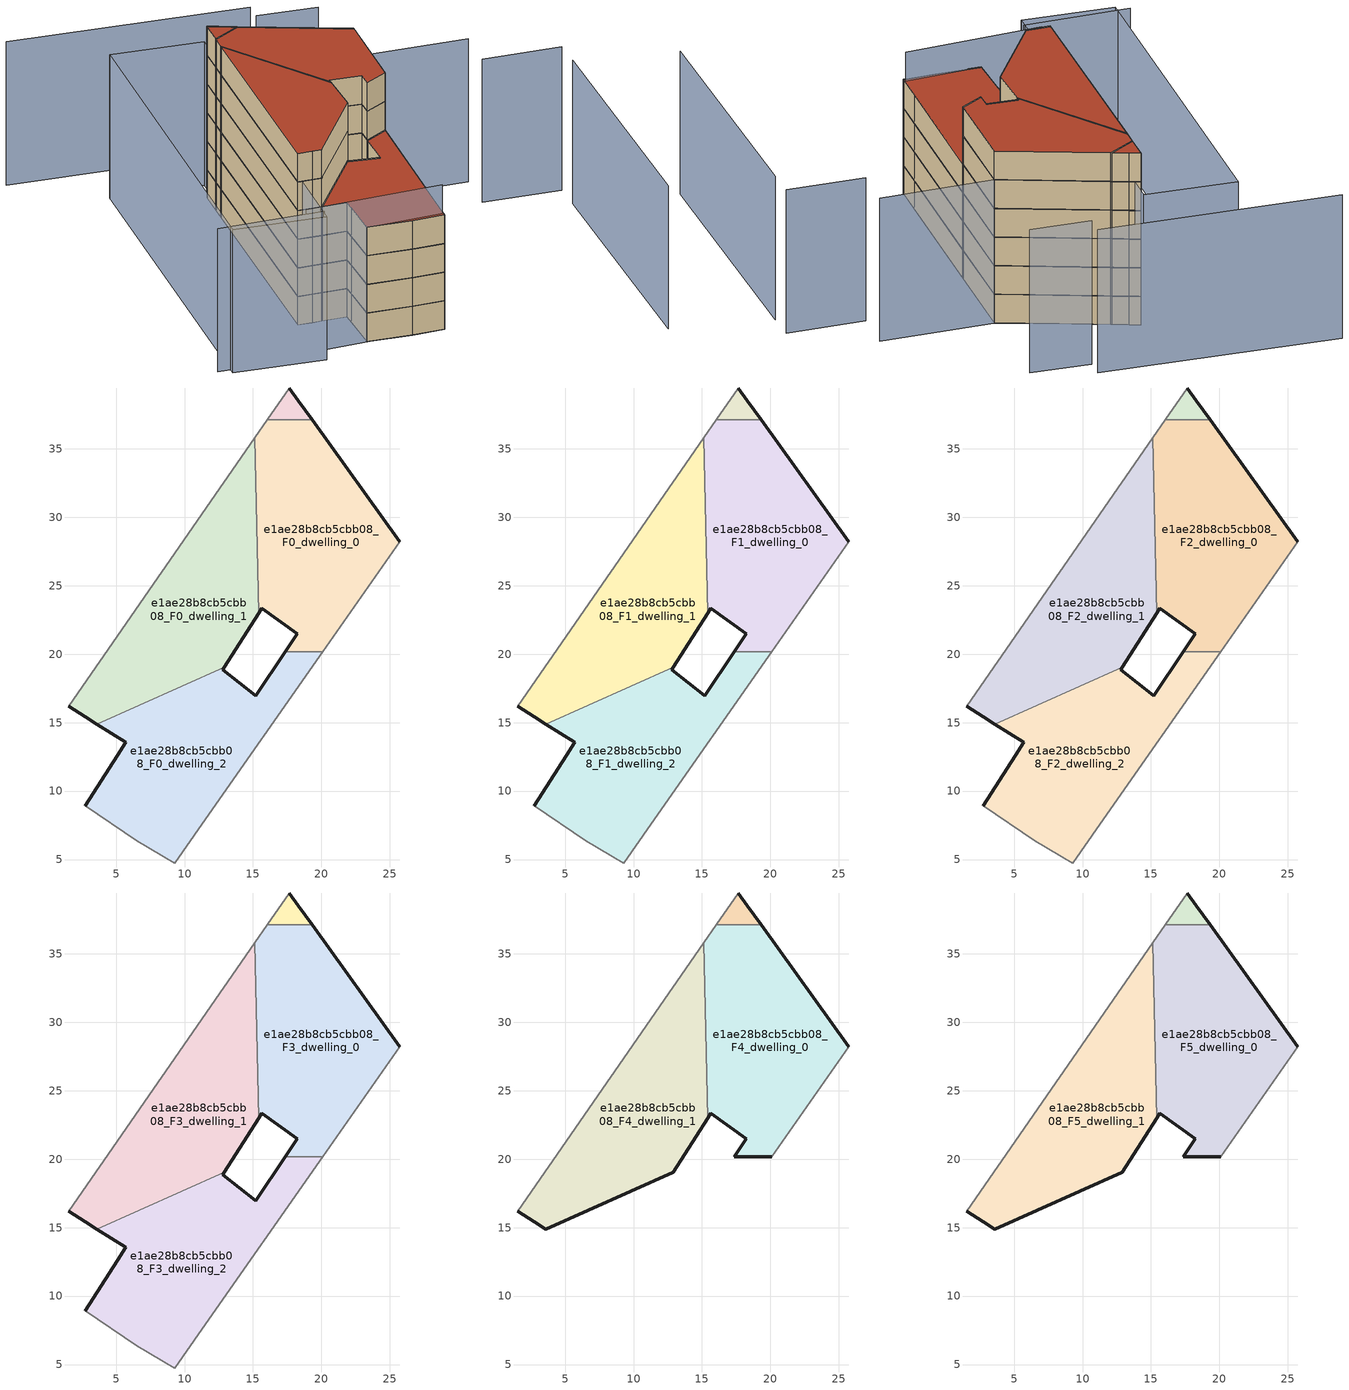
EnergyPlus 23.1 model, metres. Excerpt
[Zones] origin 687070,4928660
e1ae28b8cb5cbb08_F0_dwelling_0
 floor ground (EU_floor_Construction): 20.1,20.18 25.74,28.24 19.33,37.13 16.03,37.13 15.11,35.8 15.43,22.99 15.65,23.34 18.23,21.5 17.36,20.18 z0
 wall outside (EU_wall_Construction): 17.36,20.18 18.23,21.5 15.65,23.34 15.43,22.99 / 19.33,37.13 25.74,28.24 z0:3
 wall adiabatic (EU_wall_Construction): 25.74,28.24 20.1,20.18 / 15.11,35.8 16.03,37.13 z0:3
 wall to e1ae28b8cb5cbb08_F0_dwelling_2 (EU_wall_Construction): 20.1,20.18 17.36,20.18 z0:3
 wall to e1ae28b8cb5cbb08_F0_dwelling_1 (EU_wall_Construction): 15.43,22.99 15.11,35.8 z0:3
 wall to e1ae28b8cb5cbb08_F0_circulation (EU_wall_Construction): 16.03,37.13 19.33,37.13 z0:3
e1ae28b8cb5cbb08_F0_dwelling_1
 floor ground (EU_floor_Construction): 12.91,19.03 15.43,22.99 15.11,35.8 1.52,16.19 2.75,15.42 3.58,14.9 z0
 wall outside (EU_wall_Construction): 15.43,22.99 12.91,19.03 / 3.58,14.9 2.75,15.42 1.52,16.19 z0:3
 wall adiabatic (EU_wall_Construction): 1.52,16.19 15.11,35.8 z0:3
 wall to e1ae28b8cb5cbb08_F0_dwelling_2 (EU_wall_Construction): 12.91,19.03 3.58,14.9 z0:3
e1ae28b8cb5cbb08_F0_dwelling_2
 floor ground (EU_floor_Construction): 11.28,7.61 20.1,20.18 17.36,20.18 15.2,16.96 12.8,18.87 12.91,19.03 3.58,14.9 5.69,13.57 5.08,12.59 2.73,8.93 6.5,6.39 9.28,4.75 z0
 wall outside (EU_wall_Construction): 2.73,8.93 5.08,12.59 5.69,13.57 3.58,14.9 / 12.91,19.03 12.8,18.87 15.2,16.96 17.36,20.18 z0:3
 wall adiabatic (EU_wall_Construction): 20.1,20.18 11.28,7.61 9.28,4.75 6.5,6.39 2.73,8.93 z0:3
e1ae28b8cb5cbb08_F0_circulation
 floor ground (EU_floor_Construction): 19.33,37.13 18.31,38.54 17.64,39.46 16.03,37.13 z0
 wall outside (EU_wall_Construction): 17.64,39.46 18.31,38.54 19.33,37.13 z0:3
 wall adiabatic (EU_wall_Construction): 16.03,37.13 17.64,39.46 z0:3
e1ae28b8cb5cbb08_F1_dwelling_0
 floor to e1ae28b8cb5cbb08_F0_dwelling_0 (EU_floor_Construction): 20.1,20.18 25.74,28.24 19.33,37.13 16.03,37.13 15.11,35.8 15.43,22.99 15.65,23.34 18.23,21.5 17.36,20.18 z3
 wall outside (EU_wall_Construction): 17.36,20.18 18.23,21.5 15.65,23.34 15.43,22.99 / 19.33,37.13 25.74,28.24 z3:6
 wall adiabatic (EU_wall_Construction): 25.74,28.24 20.1,20.18 / 15.11,35.8 16.03,37.13 z3:6
 wall to e1ae28b8cb5cbb08_F1_dwelling_2 (EU_wall_Construction): 20.1,20.18 17.36,20.18 z3:6
 wall to e1ae28b8cb5cbb08_F1_dwelling_1 (EU_wall_Construction): 15.43,22.99 15.11,35.8 z3:6
 wall to e1ae28b8cb5cbb08_F1_circulation (EU_wall_Construction): 16.03,37.13 19.33,37.13 z3:6
e1ae28b8cb5cbb08_F1_dwelling_1
 floor to e1ae28b8cb5cbb08_F0_dwelling_1 (EU_floor_Construction): 12.91,19.03 15.43,22.99 15.11,35.8 1.52,16.19 2.75,15.42 3.58,14.9 z3
 wall outside (EU_wall_Construction): 15.43,22.99 12.91,19.03 / 3.58,14.9 2.75,15.42 1.52,16.19 z3:6
 wall adiabatic (EU_wall_Construction): 1.52,16.19 15.11,35.8 z3:6
 wall to e1ae28b8cb5cbb08_F1_dwelling_2 (EU_wall_Construction): 12.91,19.03 3.58,14.9 z3:6
e1ae28b8cb5cbb08_F1_dwelling_2
 floor to e1ae28b8cb5cbb08_F0_dwelling_2 (EU_floor_Construction): 11.28,7.61 20.1,20.18 17.36,20.18 15.2,16.96 12.8,18.87 12.91,19.03 3.58,14.9 5.69,13.57 5.08,12.59 2.73,8.93 6.5,6.39 9.28,4.75 z3
 wall outside (EU_wall_Construction): 2.73,8.93 5.08,12.59 5.69,13.57 3.58,14.9 / 12.91,19.03 12.8,18.87 15.2,16.96 17.36,20.18 z3:6
 wall adiabatic (EU_wall_Construction): 20.1,20.18 11.28,7.61 9.28,4.75 6.5,6.39 2.73,8.93 z3:6
e1ae28b8cb5cbb08_F1_circulation
 floor to e1ae28b8cb5cbb08_F0_circulation (EU_floor_Construction): 19.33,37.13 18.31,38.54 17.64,39.46 16.03,37.13 z3
 wall outside (EU_wall_Construction): 17.64,39.46 18.31,38.54 19.33,37.13 z3:6
 wall adiabatic (EU_wall_Construction): 16.03,37.13 17.64,39.46 z3:6
e1ae28b8cb5cbb08_F2_dwelling_0
 floor to e1ae28b8cb5cbb08_F1_dwelling_0 (EU_floor_Construction): 20.1,20.18 25.74,28.24 19.33,37.13 16.03,37.13 15.11,35.8 15.43,22.99 15.65,23.34 18.23,21.5 17.36,20.18 z6
 wall outside (EU_wall_Construction): 17.36,20.18 18.23,21.5 15.65,23.34 15.43,22.99 / 19.33,37.13 25.74,28.24 z6:9
 wall adiabatic (EU_wall_Construction): 25.74,28.24 20.1,20.18 / 15.11,35.8 16.03,37.13 z6:9
 wall to e1ae28b8cb5cbb08_F2_dwelling_2 (EU_wall_Construction): 20.1,20.18 17.36,20.18 z6:9
 wall to e1ae28b8cb5cbb08_F2_dwelling_1 (EU_wall_Construction): 15.43,22.99 15.11,35.8 z6:9
 wall to e1ae28b8cb5cbb08_F2_circulation (EU_wall_Construction): 16.03,37.13 19.33,37.13 z6:9
e1ae28b8cb5cbb08_F2_dwelling_1
 floor to e1ae28b8cb5cbb08_F1_dwelling_1 (EU_floor_Construction): 12.91,19.03 15.43,22.99 15.11,35.8 1.52,16.19 2.75,15.42 3.58,14.9 z6
 wall outside (EU_wall_Construction): 15.43,22.99 12.91,19.03 / 3.58,14.9 2.75,15.42 1.52,16.19 z6:9
 wall adiabatic (EU_wall_Construction): 1.52,16.19 15.11,35.8 z6:9
 wall to e1ae28b8cb5cbb08_F2_dwelling_2 (EU_wall_Construction): 12.91,19.03 3.58,14.9 z6:9
e1ae28b8cb5cbb08_F2_dwelling_2
 floor to e1ae28b8cb5cbb08_F1_dwelling_2 (EU_floor_Construction): 11.28,7.61 20.1,20.18 17.36,20.18 15.2,16.96 12.8,18.87 12.91,19.03 3.58,14.9 5.69,13.57 5.08,12.59 2.73,8.93 6.5,6.39 9.28,4.75 z6
 wall outside (EU_wall_Construction): 2.73,8.93 5.08,12.59 5.69,13.57 3.58,14.9 / 12.91,19.03 12.8,18.87 15.2,16.96 17.36,20.18 z6:9
 wall adiabatic (EU_wall_Construction): 20.1,20.18 11.28,7.61 9.28,4.75 6.5,6.39 2.73,8.93 z6:9
e1ae28b8cb5cbb08_F2_circulation
 floor to e1ae28b8cb5cbb08_F1_circulation (EU_floor_Construction): 19.33,37.13 18.31,38.54 17.64,39.46 16.03,37.13 z6
 wall outside (EU_wall_Construction): 17.64,39.46 18.31,38.54 19.33,37.13 z6:9
 wall adiabatic (EU_wall_Construction): 16.03,37.13 17.64,39.46 z6:9
e1ae28b8cb5cbb08_F3_dwelling_0
 floor to e1ae28b8cb5cbb08_F2_dwelling_0 (EU_floor_Construction): 20.1,20.18 25.74,28.24 19.33,37.13 16.03,37.13 15.11,35.8 15.43,22.99 15.65,23.34 18.23,21.5 17.36,20.18 z9
 wall outside (EU_wall_Construction): 17.36,20.18 18.23,21.5 15.65,23.34 15.43,22.99 / 19.33,37.13 25.74,28.24 z9:12
 wall adiabatic (EU_wall_Construction): 25.74,28.24 20.1,20.18 / 15.11,35.8 16.03,37.13 z9:12
 wall to e1ae28b8cb5cbb08_F3_dwelling_2 (EU_wall_Construction): 20.1,20.18 17.36,20.18 z9:12
 wall to e1ae28b8cb5cbb08_F3_dwelling_1 (EU_wall_Construction): 15.43,22.99 15.11,35.8 z9:12
 wall to e1ae28b8cb5cbb08_F3_circulation (EU_wall_Construction): 16.03,37.13 19.33,37.13 z9:12
e1ae28b8cb5cbb08_F3_dwelling_1
 floor to e1ae28b8cb5cbb08_F2_dwelling_1 (EU_floor_Construction): 12.91,19.03 15.43,22.99 15.11,35.8 1.52,16.19 2.75,15.42 3.58,14.9 z9
 wall outside (EU_wall_Construction): 15.43,22.99 12.91,19.03 / 3.58,14.9 2.75,15.42 1.52,16.19 z9:12
 wall adiabatic (EU_wall_Construction): 1.52,16.19 15.11,35.8 z9:12
 wall to e1ae28b8cb5cbb08_F3_dwelling_2 (EU_wall_Construction): 12.91,19.03 3.58,14.9 z9:12
e1ae28b8cb5cbb08_F3_dwelling_2
 floor to e1ae28b8cb5cbb08_F2_dwelling_2 (EU_floor_Construction): 11.28,7.61 20.1,20.18 17.36,20.18 15.2,16.96 12.8,18.87 12.91,19.03 3.58,14.9 5.69,13.57 5.08,12.59 2.73,8.93 6.5,6.39 9.28,4.75 z9
 wall outside (EU_wall_Construction): 2.73,8.93 5.08,12.59 5.69,13.57 3.58,14.9 / 12.91,19.03 12.8,18.87 15.2,16.96 17.36,20.18 z9:12
 wall adiabatic (EU_wall_Construction): 20.1,20.18 11.28,7.61 9.28,4.75 6.5,6.39 2.73,8.93 z9:12
 roof outside (EU_roof_Construction): 20.1,20.18 11.28,7.61 9.28,4.75 6.5,6.39 2.73,8.93 5.08,12.59 5.69,13.57 3.58,14.9 12.91,19.03 12.8,18.87 15.2,16.96 17.36,20.18 z12
e1ae28b8cb5cbb08_F3_circulation
 floor to e1ae28b8cb5cbb08_F2_circulation (EU_floor_Construction): 19.33,37.13 18.31,38.54 17.64,39.46 16.03,37.13 z9
 wall outside (EU_wall_Construction): 17.64,39.46 18.31,38.54 19.33,37.13 z9:12
 wall adiabatic (EU_wall_Construction): 16.03,37.13 17.64,39.46 z9:12
e1ae28b8cb5cbb08_F4_dwelling_0
 floor to e1ae28b8cb5cbb08_F3_dwelling_0 (EU_floor_Construction): 20.1,20.18 25.74,28.24 19.33,37.13 16.03,37.13 15.11,35.8 15.43,22.99 15.65,23.34 18.23,21.5 17.36,20.18 z12
 wall outside (EU_wall_Construction): 20.1,20.18 17.36,20.18 18.23,21.5 15.65,23.34 15.43,22.99 / 19.33,37.13 25.74,28.24 z12:15
 wall adiabatic (EU_wall_Construction): 25.74,28.24 20.1,20.18 / 15.11,35.8 16.03,37.13 z12:15
 wall to e1ae28b8cb5cbb08_F4_dwelling_1 (EU_wall_Construction): 15.43,22.99 15.11,35.8 z12:15
 wall to e1ae28b8cb5cbb08_F4_circulation (EU_wall_Construction): 16.03,37.13 19.33,37.13 z12:15
e1ae28b8cb5cbb08_F4_dwelling_1
 floor to e1ae28b8cb5cbb08_F3_dwelling_1 (EU_floor_Construction): 12.91,19.03 15.43,22.99 15.11,35.8 1.52,16.19 2.75,15.42 3.58,14.9 z12
 wall outside (EU_wall_Construction): 15.43,22.99 12.91,19.03 3.58,14.9 2.75,15.42 1.52,16.19 z12:15
 wall adiabatic (EU_wall_Construction): 1.52,16.19 15.11,35.8 z12:15
e1ae28b8cb5cbb08_F4_circulation
 floor to e1ae28b8cb5cbb08_F3_circulation (EU_floor_Construction): 19.33,37.13 18.31,38.54 17.64,39.46 16.03,37.13 z12
 wall outside (EU_wall_Construction): 17.64,39.46 18.31,38.54 19.33,37.13 z12:15
 wall adiabatic (EU_wall_Construction): 16.03,37.13 17.64,39.46 z12:15
e1ae28b8cb5cbb08_F5_dwelling_0
 floor to e1ae28b8cb5cbb08_F4_dwelling_0 (EU_floor_Construction): 20.1,20.18 25.74,28.24 19.33,37.13 16.03,37.13 15.11,35.8 15.43,22.99 15.65,23.34 18.23,21.5 17.36,20.18 z15
 wall outside (EU_wall_Construction): 20.1,20.18 17.36,20.18 18.23,21.5 15.65,23.34 15.43,22.99 / 19.33,37.13 25.74,28.24 z15:18
 wall adiabatic (EU_wall_Construction): 25.74,28.24 20.1,20.18 / 15.11,35.8 16.03,37.13 z15:18
 wall to e1ae28b8cb5cbb08_F5_dwelling_1 (EU_wall_Construction): 15.43,22.99 15.11,35.8 z15:18
 wall to e1ae28b8cb5cbb08_F5_circulation (EU_wall_Construction): 16.03,37.13 19.33,37.13 z15:18
 roof outside (EU_roof_Construction): 19.33,37.13 25.74,28.24 20.1,20.18 17.36,20.18 18.23,21.5 15.65,23.34 15.43,22.99 15.11,35.8 16.03,37.13 z18
e1ae28b8cb5cbb08_F5_dwelling_1
 floor to e1ae28b8cb5cbb08_F4_dwelling_1 (EU_floor_Construction): 12.91,19.03 15.43,22.99 15.11,35.8 1.52,16.19 2.75,15.42 3.58,14.9 z15
 wall outside (EU_wall_Construction): 15.43,22.99 12.91,19.03 3.58,14.9 2.75,15.42 1.52,16.19 z15:18
 wall adiabatic (EU_wall_Construction): 1.52,16.19 15.11,35.8 z15:18
 roof outside (EU_roof_Construction): 15.11,35.8 15.43,22.99 12.91,19.03 3.58,14.9 2.75,15.42 1.52,16.19 z18
e1ae28b8cb5cbb08_F5_circulation
 floor to e1ae28b8cb5cbb08_F4_circulation (EU_floor_Construction): 19.33,37.13 18.31,38.54 17.64,39.46 16.03,37.13 z15
 wall outside (EU_wall_Construction): 17.64,39.46 18.31,38.54 19.33,37.13 z15:18
 wall adiabatic (EU_wall_Construction): 16.03,37.13 17.64,39.46 z15:18
 roof outside (EU_roof_Construction): 18.31,38.54 19.33,37.13 16.03,37.13 17.64,39.46 z18
shading: -2.62,11.95 9.43,5.14 / 32.71,18.41 39.36,14.09 / 22.21,-11.75 37.7,11.53 / -10.85,16.09 -1.85,10.41 / 24.69,28.91 35.37,22.1 / 32.06,37.34 27.02,40.8 / 28.11,42.39 8.27,56.02 / -10.2,14.87 12.07,46.63 / 12.07,46.63 19.67,41.31 / 19.67,41.31 -2.59,9.54 / -2.59,9.54 -10.2,14.87 z0:15
[Building]
EU S2 Campaign: North Axis=0; Terrain=City; Solar Distribution=FullExterior
[Site:Location]
Bologna: Latitude=44.5; Longitude=11.25; Time Zone=1; Elevation=37
[SizingPeriod:WeatherFileDays]
AnnualSizingPeriod: Begin Month=1; Begin Day of Month=1; End Month=12; End Day of Month=31; Day of Week for Start Day=Monday; Use Weather File Daylight Saving Period=No; Use Weather File Rain and Snow Indicators=No
[MATERIAL]
EU_InternalMass_Material: Roughness=MediumRough; Thickness=0.1; Conductivity=1; Density=1800; Specific Heat=900; Thermal Absorptance=0.9; Solar Absorptance=0.7; Visible Absorptance=0.7
[MATERIAL:NOMASS] Roughness=MediumRough; Thermal Absorptance=0.9; Solar Absorptance=0.7; Visible Absorptance=0.7
Name | Thermal Resistance
EU_wall_NoMass | 0.905828
EU_roof_NoMass | 0.37593
EU_floor_NoMass | 0.67114
[CONSTRUCTION]
EU_wall_Construction: EU_wall_NoMass
EU_roof_Construction: EU_roof_NoMass
EU_floor_Construction: EU_floor_NoMass
EU_InternalMass_Construction: EU_InternalMass_Material
[ZONE] Type=1; Multiplier=1; Ceiling Height=autocalculate; Floor Area=autocalculate; Part of Total Floor Area=Yes
Name | Volume
e1ae28b8cb5cbb08_F0_dwelling_0 | 358.497
e1ae28b8cb5cbb08_F1_dwelling_0; e1ae28b8cb5cbb08_F2_dwelling_0; e1ae28b8cb5cbb08_F3_dwelling_0; e1ae28b8cb5cbb08_F4_dwelling_0; e1ae28b8cb5cbb08_F5_dwelling_0 | 358.496
e1ae28b8cb5cbb08_F0_dwelling_1 | 358.09
e1ae28b8cb5cbb08_F1_dwelling_1; e1ae28b8cb5cbb08_F2_dwelling_1; e1ae28b8cb5cbb08_F3_dwelling_1; e1ae28b8cb5cbb08_F4_dwelling_1; e1ae28b8cb5cbb08_F5_dwelling_1 | 358.088
e1ae28b8cb5cbb08_F0_dwelling_2 | 355.729
e1ae28b8cb5cbb08_F1_dwelling_2; e1ae28b8cb5cbb08_F2_dwelling_2; e1ae28b8cb5cbb08_F3_dwelling_2 | 355.731
e1ae28b8cb5cbb08_F0_circulation | 11.5334
e1ae28b8cb5cbb08_F1_circulation; e1ae28b8cb5cbb08_F2_circulation; e1ae28b8cb5cbb08_F3_circulation; e1ae28b8cb5cbb08_F4_circulation; e1ae28b8cb5cbb08_F5_circulation | 11.5342
[INTERNALMASS] Construction=EU_InternalMass_Construction
Name | Zone or ZoneList | Surface Area
e1ae28b8cb5cbb08_F0_dwelling_0_EU_InternalMass | e1ae28b8cb5cbb08_F0_dwelling_0 | 119.495
e1ae28b8cb5cbb08_F0_dwelling_1_EU_InternalMass | e1ae28b8cb5cbb08_F0_dwelling_1 | 119.371
e1ae28b8cb5cbb08_F0_dwelling_2_EU_InternalMass | e1ae28b8cb5cbb08_F0_dwelling_2 | 118.573
e1ae28b8cb5cbb08_F1_dwelling_0_EU_InternalMass | e1ae28b8cb5cbb08_F1_dwelling_0 | 119.495
e1ae28b8cb5cbb08_F1_dwelling_1_EU_InternalMass | e1ae28b8cb5cbb08_F1_dwelling_1 | 119.371
e1ae28b8cb5cbb08_F1_dwelling_2_EU_InternalMass | e1ae28b8cb5cbb08_F1_dwelling_2 | 118.573
e1ae28b8cb5cbb08_F2_dwelling_0_EU_InternalMass | e1ae28b8cb5cbb08_F2_dwelling_0 | 119.495
e1ae28b8cb5cbb08_F2_dwelling_1_EU_InternalMass | e1ae28b8cb5cbb08_F2_dwelling_1 | 119.371
e1ae28b8cb5cbb08_F2_dwelling_2_EU_InternalMass | e1ae28b8cb5cbb08_F2_dwelling_2 | 118.573
e1ae28b8cb5cbb08_F3_dwelling_0_EU_InternalMass | e1ae28b8cb5cbb08_F3_dwelling_0 | 119.495
e1ae28b8cb5cbb08_F3_dwelling_1_EU_InternalMass | e1ae28b8cb5cbb08_F3_dwelling_1 | 119.371
e1ae28b8cb5cbb08_F3_dwelling_2_EU_InternalMass | e1ae28b8cb5cbb08_F3_dwelling_2 | 118.573
e1ae28b8cb5cbb08_F4_dwelling_0_EU_InternalMass | e1ae28b8cb5cbb08_F4_dwelling_0 | 164.209
e1ae28b8cb5cbb08_F4_dwelling_1_EU_InternalMass | e1ae28b8cb5cbb08_F4_dwelling_1 | 164.209
e1ae28b8cb5cbb08_F5_dwelling_0_EU_InternalMass | e1ae28b8cb5cbb08_F5_dwelling_0 | 164.209
e1ae28b8cb5cbb08_F5_dwelling_1_EU_InternalMass | e1ae28b8cb5cbb08_F5_dwelling_1 | 164.209
[OTHEREQUIPMENT] Fuel Type=Electricity; Design Level Calculation Method=Watts/Area; Power per Zone Floor Area=1; Fraction Latent=0; Fraction Radiant=0; Fraction Lost=0; Carbon Dioxide Generation Rate=0; EndUse Subcategory=EU_Step8_InternalGains
Name | Zone or ZoneList or Space or SpaceList | Schedule
EU_Step8_InternalGain_e1ae28b8cb5cbb08_F0_dwelling_0_f000 | e1ae28b8cb5cbb08_F0_dwelling_0 | EU_Step8_GainSchedule_e1ae28b8cb5cbb08_F0_dwelling_0_f000
EU_Step8_InternalGain_e1ae28b8cb5cbb08_F0_dwelling_1_f000 | e1ae28b8cb5cbb08_F0_dwelling_1 | EU_Step8_GainSchedule_e1ae28b8cb5cbb08_F0_dwelling_1_f000
EU_Step8_InternalGain_e1ae28b8cb5cbb08_F0_dwelling_2_f000 | e1ae28b8cb5cbb08_F0_dwelling_2 | EU_Step8_GainSchedule_e1ae28b8cb5cbb08_F0_dwelling_2_f000
EU_Step8_InternalGain_e1ae28b8cb5cbb08_F1_dwelling_0_f000 | e1ae28b8cb5cbb08_F1_dwelling_0 | EU_Step8_GainSchedule_e1ae28b8cb5cbb08_F1_dwelling_0_f000
EU_Step8_InternalGain_e1ae28b8cb5cbb08_F1_dwelling_1_f000 | e1ae28b8cb5cbb08_F1_dwelling_1 | EU_Step8_GainSchedule_e1ae28b8cb5cbb08_F1_dwelling_1_f000
EU_Step8_InternalGain_e1ae28b8cb5cbb08_F1_dwelling_2_f000 | e1ae28b8cb5cbb08_F1_dwelling_2 | EU_Step8_GainSchedule_e1ae28b8cb5cbb08_F1_dwelling_2_f000
EU_Step8_InternalGain_e1ae28b8cb5cbb08_F2_dwelling_0_f000 | e1ae28b8cb5cbb08_F2_dwelling_0 | EU_Step8_GainSchedule_e1ae28b8cb5cbb08_F2_dwelling_0_f000
EU_Step8_InternalGain_e1ae28b8cb5cbb08_F2_dwelling_1_f000 | e1ae28b8cb5cbb08_F2_dwelling_1 | EU_Step8_GainSchedule_e1ae28b8cb5cbb08_F2_dwelling_1_f000
EU_Step8_InternalGain_e1ae28b8cb5cbb08_F2_dwelling_2_f000 | e1ae28b8cb5cbb08_F2_dwelling_2 | EU_Step8_GainSchedule_e1ae28b8cb5cbb08_F2_dwelling_2_f000
EU_Step8_InternalGain_e1ae28b8cb5cbb08_F3_dwelling_0_f000 | e1ae28b8cb5cbb08_F3_dwelling_0 | EU_Step8_GainSchedule_e1ae28b8cb5cbb08_F3_dwelling_0_f000
EU_Step8_InternalGain_e1ae28b8cb5cbb08_F3_dwelling_1_f000 | e1ae28b8cb5cbb08_F3_dwelling_1 | EU_Step8_GainSchedule_e1ae28b8cb5cbb08_F3_dwelling_1_f000
EU_Step8_InternalGain_e1ae28b8cb5cbb08_F3_dwelling_2_f000 | e1ae28b8cb5cbb08_F3_dwelling_2 | EU_Step8_GainSchedule_e1ae28b8cb5cbb08_F3_dwelling_2_f000
EU_Step8_InternalGain_e1ae28b8cb5cbb08_F4_dwelling_0_f000 | e1ae28b8cb5cbb08_F4_dwelling_0 | EU_Step8_GainSchedule_e1ae28b8cb5cbb08_F4_dwelling_0_f000
EU_Step8_InternalGain_e1ae28b8cb5cbb08_F4_dwelling_1_f000 | e1ae28b8cb5cbb08_F4_dwelling_1 | EU_Step8_GainSchedule_e1ae28b8cb5cbb08_F4_dwelling_1_f000
EU_Step8_InternalGain_e1ae28b8cb5cbb08_F5_dwelling_0_f000 | e1ae28b8cb5cbb08_F5_dwelling_0 | EU_Step8_GainSchedule_e1ae28b8cb5cbb08_F5_dwelling_0_f000
EU_Step8_InternalGain_e1ae28b8cb5cbb08_F5_dwelling_1_f000 | e1ae28b8cb5cbb08_F5_dwelling_1 | EU_Step8_GainSchedule_e1ae28b8cb5cbb08_F5_dwelling_1_f000
[ZONEINFILTRATION:DESIGNFLOWRATE] Schedule=EU_AlwaysOn; Design Flow Rate Calculation Method=Flow/Area; Flow Rate per Floor Area=0.0005; Constant Term Coefficient=1; Temperature Term Coefficient=0; Velocity Term Coefficient=0; Velocity Squared Term Coefficient=0
Name | Zone or ZoneList or Space or SpaceList
EU_Circulation_Infiltration_e1ae28b8cb5cbb08_F0_circulation | e1ae28b8cb5cbb08_F0_circulation
EU_Circulation_Infiltration_e1ae28b8cb5cbb08_F1_circulation | e1ae28b8cb5cbb08_F1_circulation
EU_Circulation_Infiltration_e1ae28b8cb5cbb08_F2_circulation | e1ae28b8cb5cbb08_F2_circulation
EU_Circulation_Infiltration_e1ae28b8cb5cbb08_F3_circulation | e1ae28b8cb5cbb08_F3_circulation
EU_Circulation_Infiltration_e1ae28b8cb5cbb08_F4_circulation | e1ae28b8cb5cbb08_F4_circulation
EU_Circulation_Infiltration_e1ae28b8cb5cbb08_F5_circulation | e1ae28b8cb5cbb08_F5_circulation
[ZONEVENTILATION:DESIGNFLOWRATE] Schedule=EU_AlwaysOn; Design Flow Rate Calculation Method=AirChanges/Hour; Air Changes per Hour=0.73129; Ventilation Type=Natural; Fan Pressure Rise=0; Fan Total Efficiency=1; Constant Term Coefficient=1; Temperature Term Coefficient=0; Velocity Term Coefficient=0; Velocity Squared Term Coefficient=0; Minimum Indoor Temperature=-100; Maximum Indoor Temperature=100; Delta Temperature=-100; Minimum Outdoor Temperature=-100; Maximum Outdoor Temperature=100; Maximum Wind Speed=40
Name | Zone or ZoneList or Space or SpaceList
EU_ConstantAir_e1ae28b8cb5cbb08_F0_dwelling_0 | e1ae28b8cb5cbb08_F0_dwelling_0
EU_ConstantAir_e1ae28b8cb5cbb08_F0_dwelling_1 | e1ae28b8cb5cbb08_F0_dwelling_1
EU_ConstantAir_e1ae28b8cb5cbb08_F0_dwelling_2 | e1ae28b8cb5cbb08_F0_dwelling_2
EU_ConstantAir_e1ae28b8cb5cbb08_F1_dwelling_0 | e1ae28b8cb5cbb08_F1_dwelling_0
EU_ConstantAir_e1ae28b8cb5cbb08_F1_dwelling_1 | e1ae28b8cb5cbb08_F1_dwelling_1
EU_ConstantAir_e1ae28b8cb5cbb08_F1_dwelling_2 | e1ae28b8cb5cbb08_F1_dwelling_2
EU_ConstantAir_e1ae28b8cb5cbb08_F2_dwelling_0 | e1ae28b8cb5cbb08_F2_dwelling_0
EU_ConstantAir_e1ae28b8cb5cbb08_F2_dwelling_1 | e1ae28b8cb5cbb08_F2_dwelling_1
EU_ConstantAir_e1ae28b8cb5cbb08_F2_dwelling_2 | e1ae28b8cb5cbb08_F2_dwelling_2
EU_ConstantAir_e1ae28b8cb5cbb08_F3_dwelling_0 | e1ae28b8cb5cbb08_F3_dwelling_0
EU_ConstantAir_e1ae28b8cb5cbb08_F3_dwelling_1 | e1ae28b8cb5cbb08_F3_dwelling_1
EU_ConstantAir_e1ae28b8cb5cbb08_F3_dwelling_2 | e1ae28b8cb5cbb08_F3_dwelling_2
EU_ConstantAir_e1ae28b8cb5cbb08_F4_dwelling_0 | e1ae28b8cb5cbb08_F4_dwelling_0
EU_ConstantAir_e1ae28b8cb5cbb08_F4_dwelling_1 | e1ae28b8cb5cbb08_F4_dwelling_1
EU_ConstantAir_e1ae28b8cb5cbb08_F5_dwelling_0 | e1ae28b8cb5cbb08_F5_dwelling_0
EU_ConstantAir_e1ae28b8cb5cbb08_F5_dwelling_1 | e1ae28b8cb5cbb08_F5_dwelling_1
[HVACTEMPLATE:THERMOSTAT] Constant Heating Setpoint=20; Constant Cooling Setpoint=50
EU_HeatOnly_e1ae28b8cb5cbb08_F0_dwelling_0; EU_HeatOnly_e1ae28b8cb5cbb08_F0_dwelling_1; EU_HeatOnly_e1ae28b8cb5cbb08_F0_dwelling_2; EU_HeatOnly_e1ae28b8cb5cbb08_F1_dwelling_0; EU_HeatOnly_e1ae28b8cb5cbb08_F1_dwelling_1; EU_HeatOnly_e1ae28b8cb5cbb08_F1_dwelling_2; EU_HeatOnly_e1ae28b8cb5cbb08_F2_dwelling_0; EU_HeatOnly_e1ae28b8cb5cbb08_F2_dwelling_1; EU_HeatOnly_e1ae28b8cb5cbb08_F2_dwelling_2; EU_HeatOnly_e1ae28b8cb5cbb08_F3_dwelling_0; EU_HeatOnly_e1ae28b8cb5cbb08_F3_dwelling_1; EU_HeatOnly_e1ae28b8cb5cbb08_F3_dwelling_2; EU_HeatOnly_e1ae28b8cb5cbb08_F4_dwelling_0; EU_HeatOnly_e1ae28b8cb5cbb08_F4_dwelling_1; EU_HeatOnly_e1ae28b8cb5cbb08_F5_dwelling_0; EU_HeatOnly_e1ae28b8cb5cbb08_F5_dwelling_1
[HVACTEMPLATE:ZONE:IDEALLOADSAIRSYSTEM] System Availability Schedule=EU_AlwaysOn; Maximum Heating Supply Air Temperature=50; Minimum Cooling Supply Air Temperature=13; Maximum Heating Supply Air Humidity Ratio=0.0156; Minimum Cooling Supply Air Humidity Ratio=0.0077; Heating Limit=NoLimit; Cooling Limit=NoLimit; Heating Availability Schedule=EU_AlwaysOn; Cooling Availability Schedule=EU_CoolingOff; Dehumidification Control Type=ConstantSensibleHeatRatio; Cooling Sensible Heat Ratio=0.7; Dehumidification Setpoint=60; Humidification Control Type=None; Humidification Setpoint=30; Outdoor Air Method=None; Outdoor Air Flow Rate per Person=0.00944; Outdoor Air Flow Rate per Zone Floor Area=0; Outdoor Air Flow Rate per Zone=0; Demand Controlled Ventilation Type=None; Outdoor Air Economizer Type=NoEconomizer; Heat Recovery Type=None; Sensible Heat Recovery Effectiveness=0.7; Latent Heat Recovery Effectiveness=0.65
Name | Template Thermostat
e1ae28b8cb5cbb08_F0_dwelling_0 | EU_HeatOnly_e1ae28b8cb5cbb08_F0_dwelling_0
e1ae28b8cb5cbb08_F0_dwelling_1 | EU_HeatOnly_e1ae28b8cb5cbb08_F0_dwelling_1
e1ae28b8cb5cbb08_F0_dwelling_2 | EU_HeatOnly_e1ae28b8cb5cbb08_F0_dwelling_2
e1ae28b8cb5cbb08_F1_dwelling_0 | EU_HeatOnly_e1ae28b8cb5cbb08_F1_dwelling_0
e1ae28b8cb5cbb08_F1_dwelling_1 | EU_HeatOnly_e1ae28b8cb5cbb08_F1_dwelling_1
e1ae28b8cb5cbb08_F1_dwelling_2 | EU_HeatOnly_e1ae28b8cb5cbb08_F1_dwelling_2
e1ae28b8cb5cbb08_F2_dwelling_0 | EU_HeatOnly_e1ae28b8cb5cbb08_F2_dwelling_0
e1ae28b8cb5cbb08_F2_dwelling_1 | EU_HeatOnly_e1ae28b8cb5cbb08_F2_dwelling_1
e1ae28b8cb5cbb08_F2_dwelling_2 | EU_HeatOnly_e1ae28b8cb5cbb08_F2_dwelling_2
e1ae28b8cb5cbb08_F3_dwelling_0 | EU_HeatOnly_e1ae28b8cb5cbb08_F3_dwelling_0
e1ae28b8cb5cbb08_F3_dwelling_1 | EU_HeatOnly_e1ae28b8cb5cbb08_F3_dwelling_1
e1ae28b8cb5cbb08_F3_dwelling_2 | EU_HeatOnly_e1ae28b8cb5cbb08_F3_dwelling_2
e1ae28b8cb5cbb08_F4_dwelling_0 | EU_HeatOnly_e1ae28b8cb5cbb08_F4_dwelling_0
e1ae28b8cb5cbb08_F4_dwelling_1 | EU_HeatOnly_e1ae28b8cb5cbb08_F4_dwelling_1
e1ae28b8cb5cbb08_F5_dwelling_0 | EU_HeatOnly_e1ae28b8cb5cbb08_F5_dwelling_0
e1ae28b8cb5cbb08_F5_dwelling_1 | EU_HeatOnly_e1ae28b8cb5cbb08_F5_dwelling_1
[SIZING:ZONE] Zone Cooling Design Supply Air Temperature Input Method=SupplyAirTemperature; Zone Cooling Design Supply Air Temperature=13; Zone Heating Design Supply Air Temperature Input Method=SupplyAirTemperature; Zone Heating Design Supply Air Temperature=50; Zone Cooling Design Supply Air Humidity Ratio=0.008; Zone Heating Design Supply Air Humidity Ratio=0.008; Cooling Design Air Flow Method=DesignDay; Cooling Design Air Flow Rate=0; Cooling Minimum Air Flow per Zone Floor Area=0.000762; Cooling Minimum Air Flow=0; Cooling Minimum Air Flow Fraction=0.2; Heating Design Air Flow Method=DesignDay; Heating Design Air Flow Rate=0; Heating Maximum Air Flow per Zone Floor Area=0.002032; Heating Maximum Air Flow=0.141576; Heating Maximum Air Flow Fraction=0.3; Account for Dedicated Outdoor Air System=No; Dedicated Outdoor Air System Control Strategy=NeutralSupplyAir; Dedicated Outdoor Air Low Setpoint Temperature for Design=autosize; Dedicated Outdoor Air High Setpoint Temperature for Design=autosize; Zone Load Sizing Method=Sensible Load Only No Latent Load; Zone Latent Cooling Design Supply Air Humidity Ratio Input Method=HumidityRatioDifference; Zone Cooling Design Supply Air Humidity Ratio Difference=0.005; Zone Latent Heating Design Supply Air Humidity Ratio Input Method=HumidityRatioDifference; Zone Humidification Design Supply Air Humidity Ratio Difference=0.005
e1ae28b8cb5cbb08_F0_dwelling_0; e1ae28b8cb5cbb08_F0_dwelling_1; e1ae28b8cb5cbb08_F0_dwelling_2; e1ae28b8cb5cbb08_F1_dwelling_0; e1ae28b8cb5cbb08_F1_dwelling_1; e1ae28b8cb5cbb08_F1_dwelling_2; e1ae28b8cb5cbb08_F2_dwelling_0; e1ae28b8cb5cbb08_F2_dwelling_1; e1ae28b8cb5cbb08_F2_dwelling_2; e1ae28b8cb5cbb08_F3_dwelling_0; e1ae28b8cb5cbb08_F3_dwelling_1; e1ae28b8cb5cbb08_F3_dwelling_2; e1ae28b8cb5cbb08_F4_dwelling_0; e1ae28b8cb5cbb08_F4_dwelling_1; e1ae28b8cb5cbb08_F5_dwelling_0; e1ae28b8cb5cbb08_F5_dwelling_1
[SCHEDULE:CONSTANT]
Name | Hourly Value
EU_AlwaysOn | 1
EU_CoolingOff | 0
[SCHEDULE:FILE] Column Number=1; Rows to Skip at Top=0; Number of Hours of Data=8760; Column Separator=Comma; Interpolate to Timestep=No; Minutes per Item=60; Adjust Schedule for Daylight Savings=Yes
Name | File
EU_Step8_GainSchedule_e1ae28b8cb5cbb08_F0_dwelling_0_f000 | ../../schedules/e1ae28b8cb5cbb08/e1ae28b8cb5cbb08_F0_dwelling_0_f000_gain.csv
EU_Step8_GainSchedule_e1ae28b8cb5cbb08_F0_dwelling_1_f000 | ../../schedules/e1ae28b8cb5cbb08/e1ae28b8cb5cbb08_F0_dwelling_1_f000_gain.csv
EU_Step8_GainSchedule_e1ae28b8cb5cbb08_F0_dwelling_2_f000 | ../../schedules/e1ae28b8cb5cbb08/e1ae28b8cb5cbb08_F0_dwelling_2_f000_gain.csv
EU_Step8_GainSchedule_e1ae28b8cb5cbb08_F1_dwelling_0_f000 | ../../schedules/e1ae28b8cb5cbb08/e1ae28b8cb5cbb08_F1_dwelling_0_f000_gain.csv
EU_Step8_GainSchedule_e1ae28b8cb5cbb08_F1_dwelling_1_f000 | ../../schedules/e1ae28b8cb5cbb08/e1ae28b8cb5cbb08_F1_dwelling_1_f000_gain.csv
EU_Step8_GainSchedule_e1ae28b8cb5cbb08_F1_dwelling_2_f000 | ../../schedules/e1ae28b8cb5cbb08/e1ae28b8cb5cbb08_F1_dwelling_2_f000_gain.csv
EU_Step8_GainSchedule_e1ae28b8cb5cbb08_F2_dwelling_0_f000 | ../../schedules/e1ae28b8cb5cbb08/e1ae28b8cb5cbb08_F2_dwelling_0_f000_gain.csv
EU_Step8_GainSchedule_e1ae28b8cb5cbb08_F2_dwelling_1_f000 | ../../schedules/e1ae28b8cb5cbb08/e1ae28b8cb5cbb08_F2_dwelling_1_f000_gain.csv
EU_Step8_GainSchedule_e1ae28b8cb5cbb08_F2_dwelling_2_f000 | ../../schedules/e1ae28b8cb5cbb08/e1ae28b8cb5cbb08_F2_dwelling_2_f000_gain.csv
EU_Step8_GainSchedule_e1ae28b8cb5cbb08_F3_dwelling_0_f000 | ../../schedules/e1ae28b8cb5cbb08/e1ae28b8cb5cbb08_F3_dwelling_0_f000_gain.csv
EU_Step8_GainSchedule_e1ae28b8cb5cbb08_F3_dwelling_1_f000 | ../../schedules/e1ae28b8cb5cbb08/e1ae28b8cb5cbb08_F3_dwelling_1_f000_gain.csv
EU_Step8_GainSchedule_e1ae28b8cb5cbb08_F3_dwelling_2_f000 | ../../schedules/e1ae28b8cb5cbb08/e1ae28b8cb5cbb08_F3_dwelling_2_f000_gain.csv
EU_Step8_GainSchedule_e1ae28b8cb5cbb08_F4_dwelling_0_f000 | ../../schedules/e1ae28b8cb5cbb08/e1ae28b8cb5cbb08_F4_dwelling_0_f000_gain.csv
EU_Step8_GainSchedule_e1ae28b8cb5cbb08_F4_dwelling_1_f000 | ../../schedules/e1ae28b8cb5cbb08/e1ae28b8cb5cbb08_F4_dwelling_1_f000_gain.csv
EU_Step8_GainSchedule_e1ae28b8cb5cbb08_F5_dwelling_0_f000 | ../../schedules/e1ae28b8cb5cbb08/e1ae28b8cb5cbb08_F5_dwelling_0_f000_gain.csv
EU_Step8_GainSchedule_e1ae28b8cb5cbb08_F5_dwelling_1_f000 | ../../schedules/e1ae28b8cb5cbb08/e1ae28b8cb5cbb08_F5_dwelling_1_f000_gain.csv
